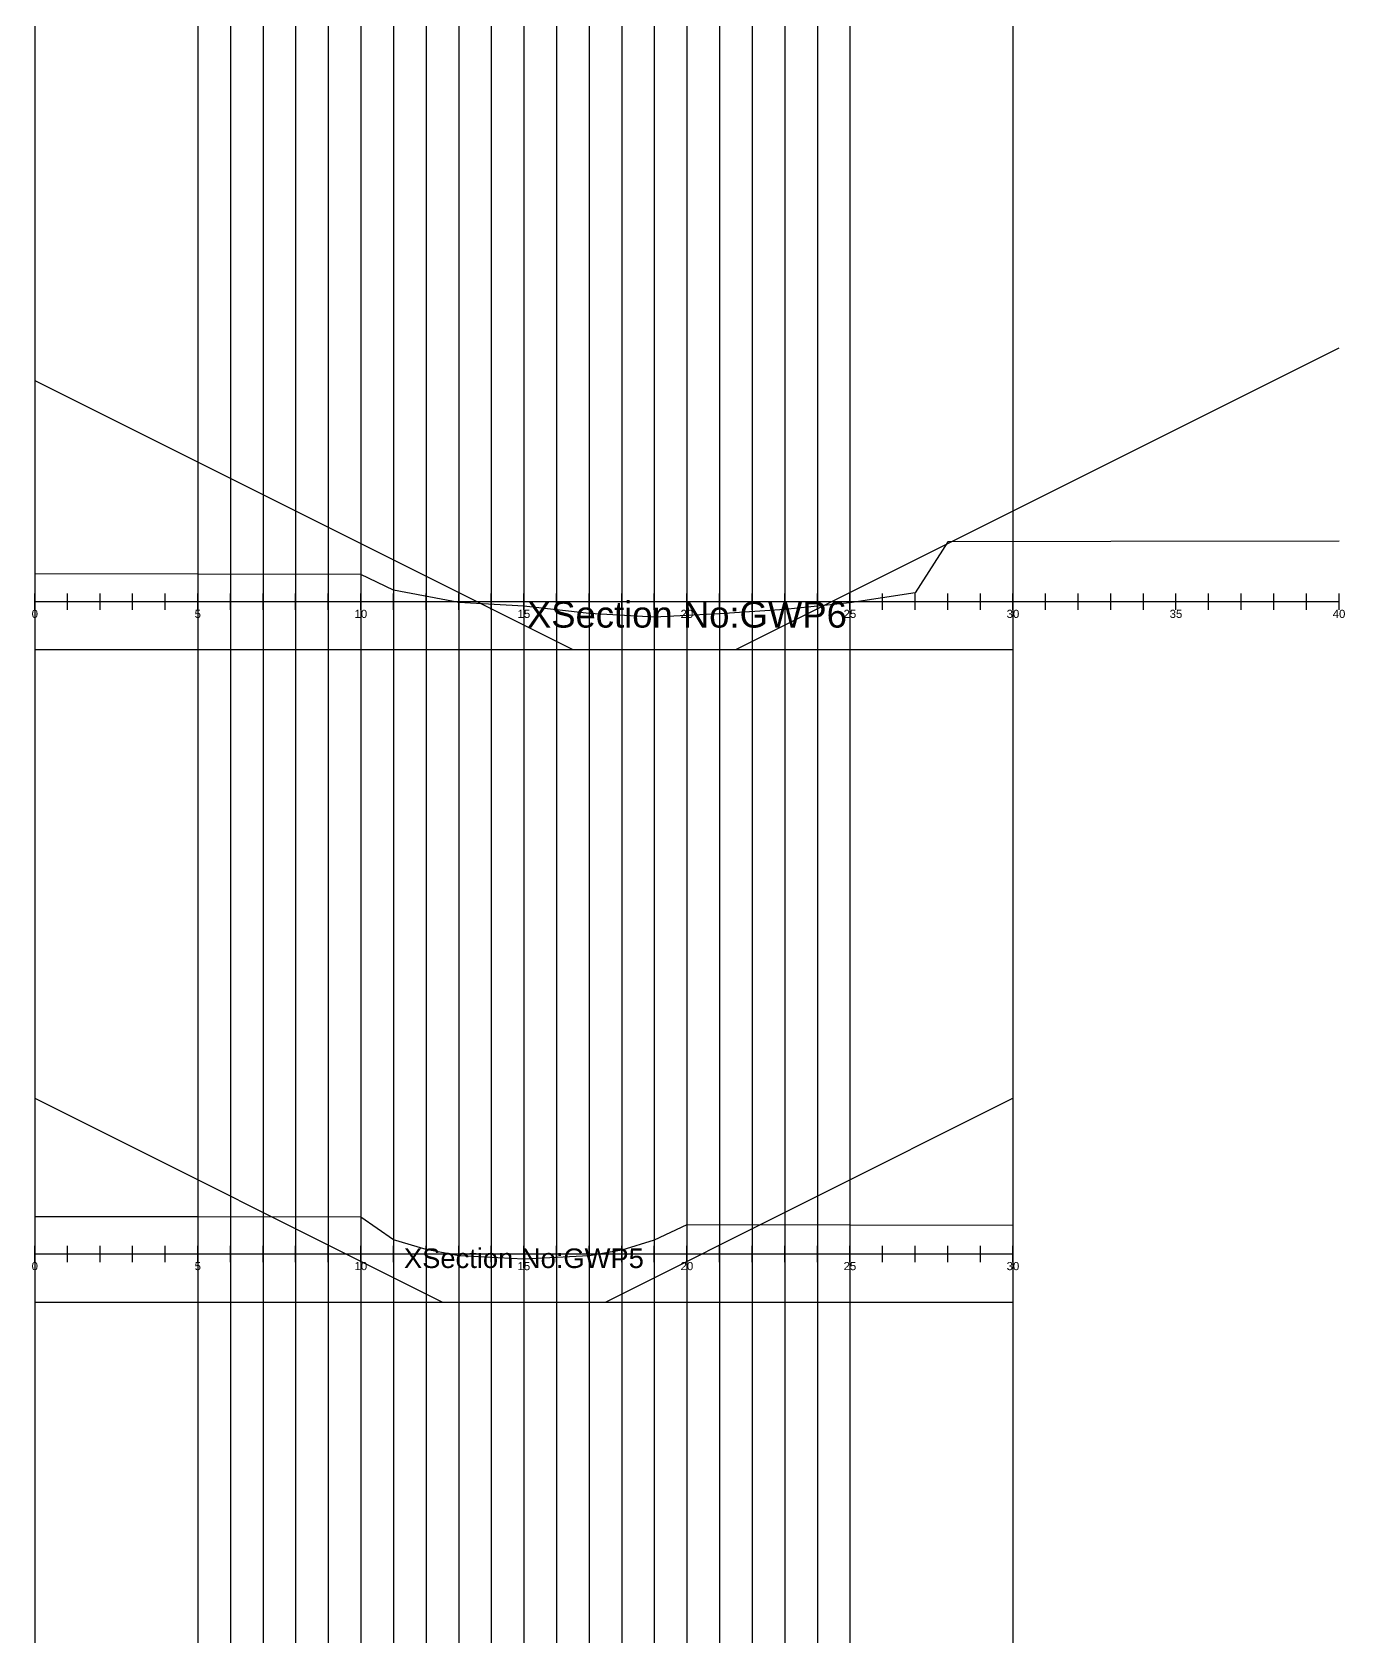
# Model space of a CAD drawing. Header units: inches. Extents: x 1000 to 1040, y 2 to 215.
# Drawn here: x 999.92 to 1040.18, y 108.25 to 157.46 of the extents above; entities that cross this region are included whole.
import ezdxf

# ---------------------------------------------------------------- set-up
doc = ezdxf.new("R2010")
doc.units = ezdxf.units.IN
doc.header["$MEASUREMENT"] = 0
doc.styles.get("Standard").update_dxf_attribs({"font": 'arial.ttf'})

msp = doc.modelspace()

# ---------------------------------------------------------------- linework, layer by layer
for p, q in [((1000, 214.52), (1000, 2.242)), ((1005, 214.52), (1005, 2.242)), ((1006, 214.52), (1006, 2.242)), ((1007, 214.52), (1007, 2.242)), ((1008, 214.52), (1008, 2.242)), ((1009, 214.52), (1009, 2.242)), ((1010, 214.52), (1010, 2.242)), ((1011, 214.52), (1011, 2.242)), ((1012, 214.52), (1012, 2.242)), ((1013, 214.52), (1013, 2.242)), ((1014, 214.52), (1014, 2.242)), ((1015, 214.52), (1015, 2.242)), ((1016, 214.52), (1016, 2.242)), ((1017, 214.52), (1017, 2.242)), ((1018, 214.52), (1018, 2.242)), ((1019, 214.52), (1019, 2.242)), ((1020, 214.52), (1020, 2.242)), ((1021, 214.52), (1021, 2.242)), ((1022, 214.52), (1022, 2.242)), ((1023, 214.52), (1023, 2.242)), ((1024, 214.52), (1024, 2.242)), ((1025, 214.52), (1025, 2.242)), ((1030, 214.52), (1030, 2.242)), ((1000, 138.53), (1030, 138.53)), ((1000, 118.52), (1030, 118.52))]:
    msp.add_line(p, q)
for points in [[(1000, 146.78), (1016.5, 138.53), (1019, 138.53), (1021.5, 138.53), (1040, 147.78)], [(1040, 141.857), (1033, 141.845), (1028, 141.834), (1027, 140.27), (1025, 139.967), (1023, 139.755), (1021, 139.63), (1019, 139.527), (1017, 139.633), (1015, 139.859), (1013, 139.97), (1011, 140.354), (1010, 140.829), (1005, 140.844), (1000, 140.849)], [(1000, 139.75), (1000, 140.25)], [(1000, 139.75), (1000, 140.25)], [(1000, 140), (1040, 140)], [(1000, 140), (1040, 140)], [(1001, 139.75), (1001, 140.25)], [(1001, 139.75), (1001, 140.25)], [(1002, 139.75), (1002, 140.25)], [(1002, 139.75), (1002, 140.25)], [(1003, 139.75), (1003, 140.25)], [(1003, 139.75), (1003, 140.25)], [(1004, 139.75), (1004, 140.25)], [(1004, 139.75), (1004, 140.25)], [(1005, 139.75), (1005, 140.25)], [(1005, 139.75), (1005, 140.25)], [(1006, 139.75), (1006, 140.25)], [(1006, 139.75), (1006, 140.25)], [(1007, 139.75), (1007, 140.25)], [(1007, 139.75), (1007, 140.25)], [(1008, 139.75), (1008, 140.25)], [(1008, 139.75), (1008, 140.25)], [(1009, 139.75), (1009, 140.25)], [(1009, 139.75), (1009, 140.25)], [(1010, 139.75), (1010, 140.25)], [(1010, 139.75), (1010, 140.25)], [(1011, 139.75), (1011, 140.25)], [(1011, 139.75), (1011, 140.25)], [(1012, 139.75), (1012, 140.25)], [(1012, 139.75), (1012, 140.25)], [(1013, 139.75), (1013, 140.25)], [(1013, 139.75), (1013, 140.25)], [(1014, 139.75), (1014, 140.25)], [(1014, 139.75), (1014, 140.25)], [(1015, 139.75), (1015, 140.25)], [(1015, 139.75), (1015, 140.25)], [(1016, 139.75), (1016, 140.25)], [(1016, 139.75), (1016, 140.25)], [(1017, 139.75), (1017, 140.25)], [(1017, 139.75), (1017, 140.25)], [(1018, 139.75), (1018, 140.25)], [(1018, 139.75), (1018, 140.25)], [(1019, 139.75), (1019, 140.25)], [(1019, 139.75), (1019, 140.25)], [(1020, 139.75), (1020, 140.25)], [(1020, 139.75), (1020, 140.25)], [(1021, 139.75), (1021, 140.25)], [(1021, 139.75), (1021, 140.25)], [(1022, 139.75), (1022, 140.25)], [(1022, 139.75), (1022, 140.25)], [(1023, 139.75), (1023, 140.25)], [(1023, 139.75), (1023, 140.25)], [(1024, 139.75), (1024, 140.25)], [(1024, 139.75), (1024, 140.25)], [(1025, 139.75), (1025, 140.25)], [(1025, 139.75), (1025, 140.25)], [(1026, 139.75), (1026, 140.25)], [(1026, 139.75), (1026, 140.25)], [(1027, 139.75), (1027, 140.25)], [(1027, 139.75), (1027, 140.25)], [(1028, 139.75), (1028, 140.25)], [(1028, 139.75), (1028, 140.25)], [(1029, 139.75), (1029, 140.25)], [(1029, 139.75), (1029, 140.25)], [(1030, 139.75), (1030, 140.25)], [(1030, 139.75), (1030, 140.25)], [(1031, 139.75), (1031, 140.25)], [(1031, 139.75), (1031, 140.25)], [(1032, 139.75), (1032, 140.25)], [(1032, 139.75), (1032, 140.25)], [(1033, 139.75), (1033, 140.25)], [(1033, 139.75), (1033, 140.25)], [(1034, 139.75), (1034, 140.25)], [(1034, 139.75), (1034, 140.25)], [(1035, 139.75), (1035, 140.25)], [(1035, 139.75), (1035, 140.25)], [(1036, 139.75), (1036, 140.25)], [(1036, 139.75), (1036, 140.25)], [(1037, 139.75), (1037, 140.25)], [(1037, 139.75), (1037, 140.25)], [(1038, 139.75), (1038, 140.25)], [(1038, 139.75), (1038, 140.25)], [(1039, 139.75), (1039, 140.25)], [(1039, 139.75), (1039, 140.25)], [(1040, 139.75), (1040, 140.25)], [(1040, 139.75), (1040, 140.25)], [(1000, 124.77), (1012.5, 118.52), (1015, 118.52), (1017.5, 118.52), (1030, 124.77)], [(1030, 120.872), (1025, 120.878), (1020, 120.887), (1019, 120.418), (1018, 120.112), (1017, 119.938), (1015, 119.836), (1013, 119.942), (1012, 120.132), (1011, 120.427), (1010, 121.125), (1005, 121.133), (1000, 121.138)], [(1000, 119.75), (1000, 120.25)], [(1000, 119.75), (1000, 120.25)], [(1001, 119.75), (1001, 120.25)], [(1001, 119.75), (1001, 120.25)], [(1002, 119.75), (1002, 120.25)], [(1002, 119.75), (1002, 120.25)], [(1003, 119.75), (1003, 120.25)], [(1003, 119.75), (1003, 120.25)], [(1004, 119.75), (1004, 120.25)], [(1004, 119.75), (1004, 120.25)], [(1005, 119.75), (1005, 120.25)], [(1005, 119.75), (1005, 120.25)], [(1006, 119.75), (1006, 120.25)], [(1006, 119.75), (1006, 120.25)], [(1007, 119.75), (1007, 120.25)], [(1007, 119.75), (1007, 120.25)], [(1008, 119.75), (1008, 120.25)], [(1008, 119.75), (1008, 120.25)], [(1009, 119.75), (1009, 120.25)], [(1009, 119.75), (1009, 120.25)], [(1010, 119.75), (1010, 120.25)], [(1010, 119.75), (1010, 120.25)], [(1011, 119.75), (1011, 120.25)], [(1011, 119.75), (1011, 120.25)], [(1012, 119.75), (1012, 120.25)], [(1012, 119.75), (1012, 120.25)], [(1013, 119.75), (1013, 120.25)], [(1013, 119.75), (1013, 120.25)], [(1014, 119.75), (1014, 120.25)], [(1014, 119.75), (1014, 120.25)], [(1015, 119.75), (1015, 120.25)], [(1015, 119.75), (1015, 120.25)], [(1016, 119.75), (1016, 120.25)], [(1016, 119.75), (1016, 120.25)], [(1017, 119.75), (1017, 120.25)], [(1017, 119.75), (1017, 120.25)], [(1018, 119.75), (1018, 120.25)], [(1018, 119.75), (1018, 120.25)], [(1019, 119.75), (1019, 120.25)], [(1019, 119.75), (1019, 120.25)], [(1020, 119.75), (1020, 120.25)], [(1020, 119.75), (1020, 120.25)], [(1021, 119.75), (1021, 120.25)], [(1021, 119.75), (1021, 120.25)], [(1022, 119.75), (1022, 120.25)], [(1022, 119.75), (1022, 120.25)], [(1023, 119.75), (1023, 120.25)], [(1023, 119.75), (1023, 120.25)], [(1024, 119.75), (1024, 120.25)], [(1024, 119.75), (1024, 120.25)], [(1025, 119.75), (1025, 120.25)], [(1025, 119.75), (1025, 120.25)], [(1026, 119.75), (1026, 120.25)], [(1026, 119.75), (1026, 120.25)], [(1027, 119.75), (1027, 120.25)], [(1027, 119.75), (1027, 120.25)], [(1028, 119.75), (1028, 120.25)], [(1028, 119.75), (1028, 120.25)], [(1029, 119.75), (1029, 120.25)], [(1029, 119.75), (1029, 120.25)], [(1030, 119.75), (1030, 120.25)], [(1030, 119.75), (1030, 120.25)], [(1000, 120), (1030, 120)], [(1000, 120), (1030, 120)]]:
    msp.add_lwpolyline(points)

# ---------------------------------------------------------------- texts
for s, insert, char_height, attachment_point in [('XSection No:GWP6', (1020, 139.598), 0.8, 5), ('XSection No:GWP6', (1020, 139.598), 0.8, 5), ('0', (1000, 139.75), 0.25, 2), ('0', (1000, 139.75), 0.25, 2), ('5', (1005, 139.75), 0.25, 2), ('5', (1005, 139.75), 0.25, 2), ('10', (1010, 139.75), 0.25, 2), ('10', (1010, 139.75), 0.25, 2), ('15', (1015, 139.75), 0.25, 2), ('15', (1015, 139.75), 0.25, 2), ('20', (1020, 139.75), 0.25, 2), ('20', (1020, 139.75), 0.25, 2), ('25', (1025, 139.75), 0.25, 2), ('25', (1025, 139.75), 0.25, 2), ('30', (1030, 139.75), 0.25, 2), ('30', (1030, 139.75), 0.25, 2), ('35', (1035, 139.75), 0.25, 2), ('35', (1035, 139.75), 0.25, 2), ('40', (1040, 139.75), 0.25, 2), ('40', (1040, 139.75), 0.25, 2), ('XSection No:GWP5', (1015, 119.861), 0.6, 5), ('XSection No:GWP5', (1015, 119.861), 0.6, 5), ('0', (1000, 119.75), 0.25, 2), ('0', (1000, 119.75), 0.25, 2), ('5', (1005, 119.75), 0.25, 2), ('5', (1005, 119.75), 0.25, 2), ('10', (1010, 119.75), 0.25, 2), ('10', (1010, 119.75), 0.25, 2), ('15', (1015, 119.75), 0.25, 2), ('15', (1015, 119.75), 0.25, 2), ('20', (1020, 119.75), 0.25, 2), ('20', (1020, 119.75), 0.25, 2), ('25', (1025, 119.75), 0.25, 2), ('25', (1025, 119.75), 0.25, 2), ('30', (1030, 119.75), 0.25, 2), ('30', (1030, 119.75), 0.25, 2)]:
    msp.add_mtext(s, dxfattribs=dict(insert=insert, char_height=char_height, attachment_point=attachment_point))

doc.saveas('drawing.dxf')
